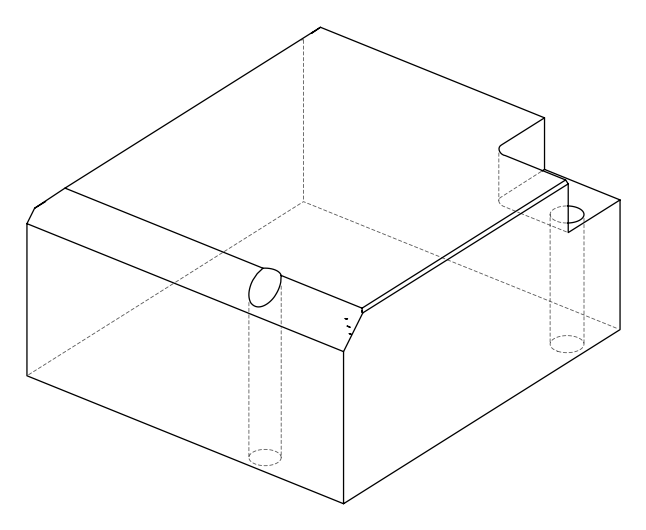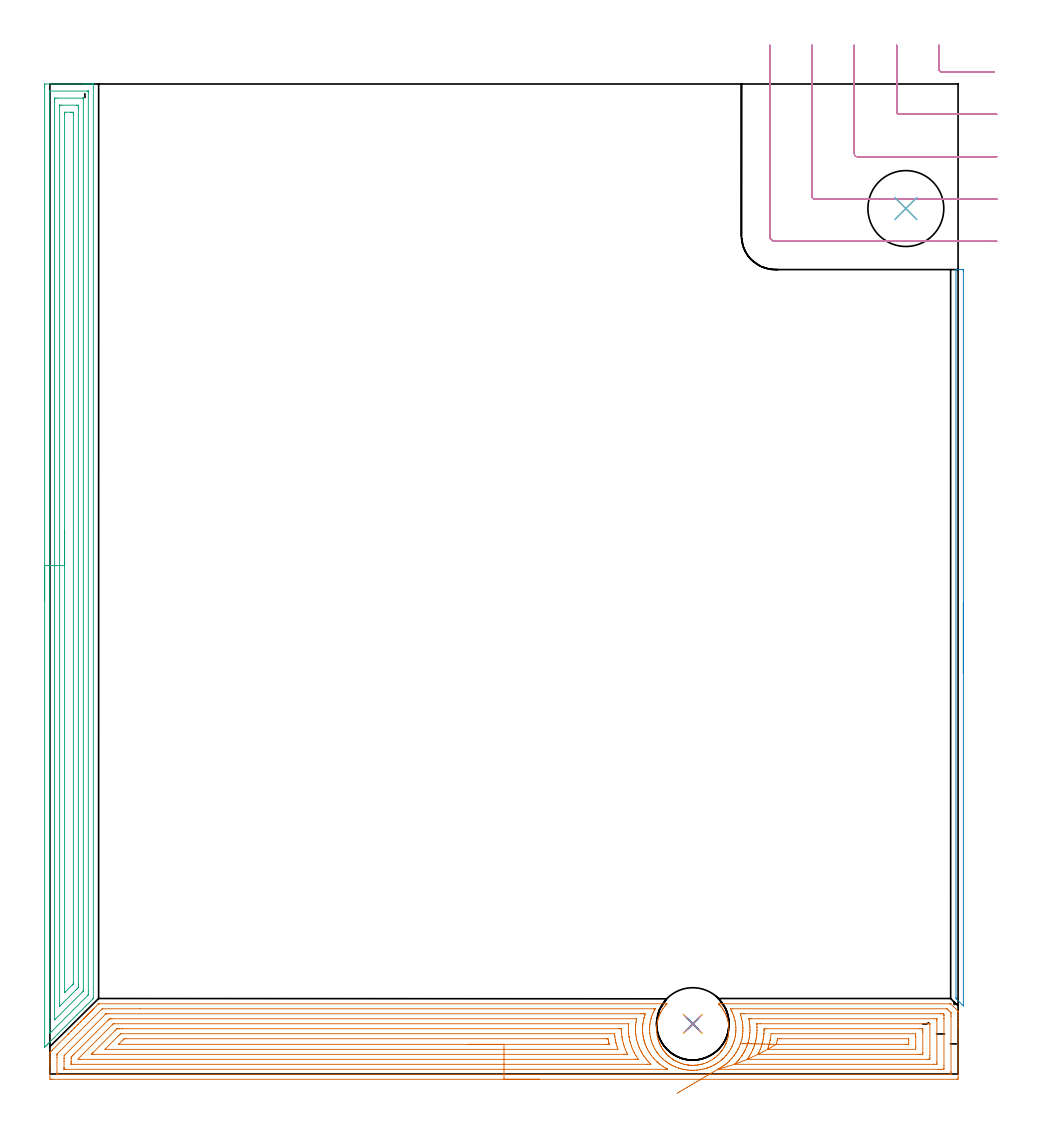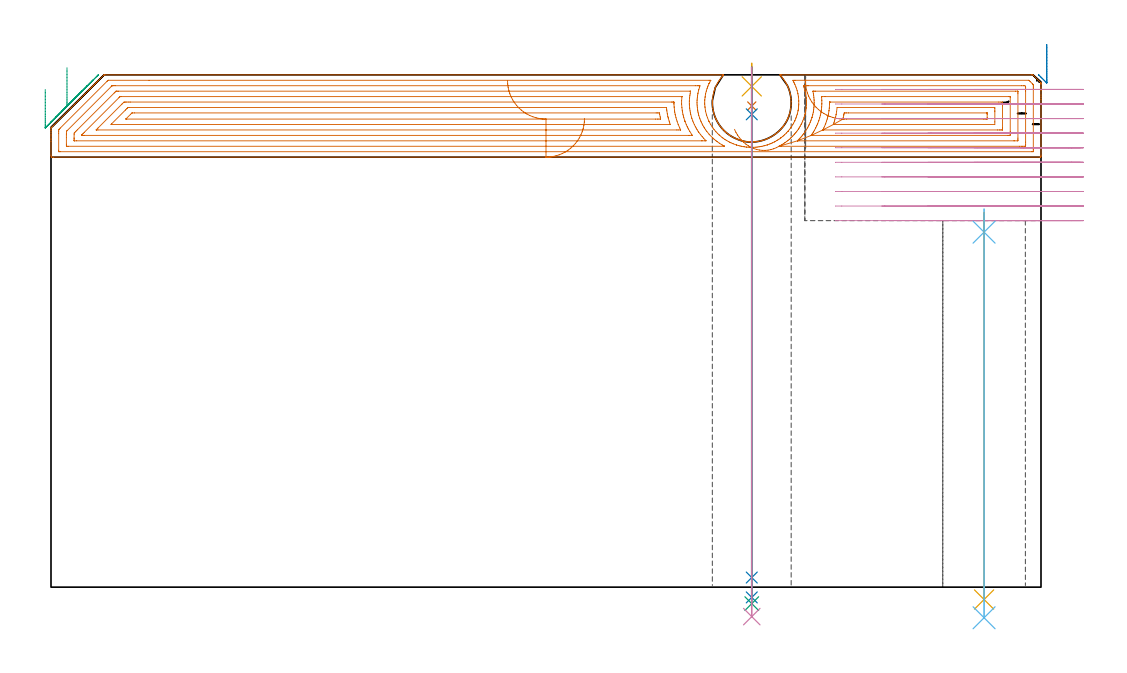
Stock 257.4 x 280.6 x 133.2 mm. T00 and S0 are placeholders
(PLAN: 12 operations, 8 tool changes, 39.8 min)
(1 AREA_MILL | FG_CHAMFER_SURFACE | UGT0205_001 | 15.99 min | 58735 mm3)
(2 AREA_MILL_1 | FG_CHAMFER_SURFACE_1 | UGT0205_001 | 1.81 min | 460 mm3)
(3 AREA_MILL_2 | FG_CHAMFER_SURFACE_2 | UGT0205_001 | 10.96 min | 25124 mm3)
(4 MILL_CORNER_NOTCH_RECTANGULAR | CORNER_NOTCH_RECTANGULAR | NXT0201_012 | Follow Part, ap 4, ae 75% | 8.32 min | 121658 mm3)
(5 SPOT_DRILL | STEP1HOLE | NXT0321_9005460120000 | 0.05 min | 49 mm3)
(6 SPOT_DRILL_1 | STEP1HOLE_1 | NXT0321_9005460120000 | 0.06 min | 188 mm3)
(7 DRILL_BLIND_HOLE_INTO_CENTER | STEP1HOLE | UGT0301_178 | 0.04 min | 62 mm3)
(8 GUN_DRILL_THROUGH_HOLE | STEP1HOLE | UGT0307_001 | 0.59 min | 2450 mm3)
(9 SPADE_DRILL_TO_ENLARGE_THROUGH_HOLE | STEP1HOLE | UGT0306_003 | 0.56 min | 13047 mm3)
(10 DRILL_TO_ENLARGE_THROUGH_HOLE | STEP1HOLE | UGT0301_050 | 0.57 min | 26117 mm3)
(11 DRILL_THROUGH_HOLE_INTO_CENTER | STEP1HOLE_1 | NXT0301_065 | 0.41 min | 6467 mm3)
(12 DRILL_TO_ENLARGE_THROUGH_HOLE_1 | STEP1HOLE_1 | UGT0301_052 | 0.43 min | 27922 mm3)
(TOOL UGT0205_001 | Chamfer Mill 20 x 3 x 45 deg. | D20 FL50 Z2)
(TOOL NXT0201_012 | ENDMILL 16mm [2P460-1600-NA 1630] | D16 FL38 Z6)
(TOOL NXT0321_9005460120000 | NC Spot Drill, 142deg, 12mm, Carbide, Uncoated | D12 PA142 FL30 Z2)
(TOOL UGT0301_178 | Twist Drill 5.4 mm | D5.4 PA118 FL55 Z2)
(TOOL UGT0307_001 | Gun Drill 5 mm | D5 PA130 FL24 Z1)
(TOOL UGT0306_003 | Spade Drill 12.5mm | D12.5 PA132 FL10 Z2)
(TOOL UGT0301_050 | Twist Drill 20.5 mm | D20.5 PA118 FL145 Z2)
(TOOL NXT0301_065 | Carbide Drill 9.4mm [860.1-0940-075A1-MM 2214] | D9.4 PA140 FL98 Z2)
(TOOL UGT0301_052 | Twist Drill 21.5 mm | D21.5 PA118 FL150 Z2)
(OP 1 AREA_MILL)
G17 G21 G94 G90
T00 M6
G54
G17 G0 G90 X138.7 Y-1.5 S1061 M3
G43 Z143.2 H0
Z121.8
G94 G1 X138.662 Z120.928 F250.
X138.548 Z120.064
X138.359 Z119.212
X138.097 Z118.38
X137.763 Z117.574
X137.36 Z116.8
X136.891 Z116.064
X136.36 Z115.372
X135.771 Z114.729
X135.128 Z114.14
X134.436 Z113.608
X133.7 Z113.14
X132.926 Z112.737
X132.12 Z112.403
X131.288 Z112.141
X130.436 Z111.952
X129.572 Z111.838
X128.7 Z111.8
X0.608 Y-1.499 Z111.801
X0.097 Y-1.494 Z111.804
X0.008 Y-1.491 Z111.806
X0. Y-0.987 Z112.31
Y2.556 Z115.851
Y3.122 Z116.419
Y3.442 Z116.739
Y4.007 Z117.304
Y4.328 Z117.623
Y4.969 Z118.268
Y5.459 Z118.758
X0.001 Y6.1 Z119.399
Y6.101 Z119.4
X0.162 Y6.263 Z119.56
X0.293 Y6.395 Z119.691
X0.663 Y6.763 Z120.063
X5.158 Y11.258 Z124.558
X5.313 Y11.415 Z124.711
X5.369 Y11.469 Z124.767
X6.024 Y12.124 Z125.424
X6.199 Y12.301 Z125.597
X6.89 Y12.99 Z126.29
X7.085 Y13.186 Z126.483
X7.749 Y13.849 Z127.149
X7.971 Y14.072 Z127.368
X8.622 Y14.722 Z128.022
X8.856 Y14.958 Z128.254
X9.488 Y15.588 Z128.888
X9.534 Y15.634 Z128.934
X9.742 Y15.844 Z129.14
X9.832 Y15.932 Z129.231
X9.95 Y16.05 Z129.349
X10.037 Y16.139 Z129.435
X10.129 Y16.229 Z129.529
X10.243 Y16.343 Z129.643
X10.333 Y16.434 Z129.73
X10.427 Y16.527 Z129.826
X10.536 Y16.636 Z129.936
X10.628 Y16.73 Z130.026
X10.724 Y16.825 Z130.124
X10.829 Y16.929 Z130.229
X10.923 Y17.025 Z130.321
X11.022 Y17.122 Z130.422
X11.122 Y17.222 Z130.522
X11.218 Y17.32 Z130.616
X11.319 Y17.42 Z130.719
X11.415 Y17.515 Z130.815
X11.514 Y17.616 Z130.912
X11.617 Y17.717 Z131.017
X11.708 Y17.809 Z131.108
X11.809 Y17.911 Z131.207
X11.915 Y18.015 Z131.314
X12.002 Y18.102 Z131.401
X12.104 Y18.206 Z131.502
X12.212 Y18.312 Z131.612
X12.295 Y18.395 Z131.694
X12.4 Y18.501 Z131.797
X13.729 Y19.83 Z133.128
X13.765 Y19.864 Z133.159
X13.805 Y19.898 Z133.185
X13.997 Y19.9 Z133.2
X174.67
X174.887 Y19.896 Z133.19
X174.851 Y19.843 Z133.143
X174.638 Y19.618 Z132.918
X174.36 Y19.299 Z132.599
X174.183 Y19.078 Z132.378
X173.746 Y18.49 Z131.79
X173.554 Y18.196 Z131.496
X173.293 Y17.759 Z131.059
X173.055 Y17.314 Z130.614
X172.854 Y16.902 Z130.202
X172.662 Y16.432 Z129.732
X172.501 Y15.993 Z129.293
X172.362 Y15.551 Z128.851
X172.245 Y15.111 Z128.411
X172.153 Y14.669 Z127.969
X172.02 Y13.787 Z127.087
X171.962 Y13.176 Z126.476
X171.956 Y12.905 Z126.205
Y12.564 Z125.864
X171.962 Y12.224 Z125.524
X171.978 Y12.023 Z125.323
X172.081 Y11.141 Z124.441
X172.155 Y10.699 Z123.999
X172.252 Y10.259 Z123.559
X172.372 Y9.817 Z123.117
X172.511 Y9.377 Z122.677
X172.675 Y8.935 Z122.235
X172.854 Y8.497 Z121.797
X172.885 Y8.433 Z121.733
X173.025 Y8.149 Z121.448
X173.072 Y8.056 Z121.351
X173.171 Y7.871 Z121.165
X173.272 Y7.679 Z120.979
X173.307 Y7.613 Z120.913
X173.52 Y7.259 Z120.557
X173.746 Y6.909 Z120.208
X173.872 Y6.732 Z120.031
X174.075 Y6.47 Z119.768
X174.217 Y6.286 Z119.585
X174.371 Y6.1 Z119.4
X174.578 Y5.85 Z119.149
X174.638 Y5.783 Z119.081
X174.67 Y5.75 Z119.048
X174.765 Y5.657 Z118.953
X175.05 Y5.368 Z118.668
X175.215 Y5.214 Z118.513
X175.476 Y4.968 Z118.267
X175.53 Y4.921 Z118.22
X175.97 Y4.572 Z117.869
X176.302 Y4.328 Z117.625
X176.422 Y4.241 Z117.536
X176.649 Y4.086 Z117.385
X176.902 Y3.934 Z117.231
X176.979 Y3.887 Z117.185
X177.314 Y3.697 Z116.994
X177.757 Y3.472 Z116.771
X178.206 Y3.264 Z116.562
X178.241 Y3.25 Z116.547
X178.347 Y3.204 Z116.503
X178.72 Y3.066 Z116.361
X178.904 Y3.003 Z116.298
X179.097 Y2.938 Z116.232
X179.542 Y2.808 Z116.104
X179.99 Y2.697 Z115.995
X180.435 Y2.609 Z115.908
X180.812 Y2.551 Z115.85
X180.882 Y2.542 Z115.838
X180.919 Y2.539 Z115.833
X181.327 Y2.493 Z115.791
X181.541 Y2.479 Z115.777
X181.773 Y2.466 Z115.758
X181.811 Z115.756
X182.007 Y2.46 Z115.751
X182.22 Y2.452 Z115.748
X182.666 Y2.469 Z115.76
X182.704 Y2.472 Z115.762
X182.953 Y2.487 Z115.782
X183.112 Y2.496 Z115.795
X183.558 Y2.546 Z115.845
X183.625 Y2.556 Z115.855
X184.004 Y2.618 Z115.913
X184.45 Y2.708 Z116.002
X184.737 Y2.778 Z116.077
X184.897 Y2.819 Z116.115
X185.342 Y2.953 Z116.25
X186.052 Y3.204 Z116.503
X186.234 Y3.281 Z116.581
X186.682 Y3.492 Z116.789
X187.139 Y3.728 Z117.028
X187.748 Y4.086 Z117.385
X188.018 Y4.265 Z117.565
X188.438 Y4.578 Z117.878
X188.469 Y4.601 Z117.901
X188.925 Y4.968 Z118.267
X188.952 Y4.994 Z118.293
X189.112 Y5.145 Z118.444
X189.183 Y5.214 Z118.51
X189.25 Y5.277 Z118.574
X189.37 Y5.39 Z118.689
X189.802 Y5.826 Z119.126
X189.844 Y5.878 Z119.178
X190.027 Y6.1 Z119.395
X190.143 Y6.237 Z119.536
X190.183 Y6.286 Z119.585
X190.301 Y6.439 Z119.738
X190.38 Y6.543 Z119.839
X190.44 Y6.62 Z119.918
X190.527 Y6.732 Z120.031
X190.67 Y6.935 Z120.234
X190.694 Y6.969 Z120.267
X191.088 Y7.613 Z120.913
X191.184 Y7.789 Z121.088
X191.327 Y8.052 Z121.351
X191.432 Y8.265 Z121.565
X191.544 Y8.495 Z121.795
X191.585 Y8.586 Z121.886
X191.63 Y8.705 Z122.005
X191.884 Y9.377 Z122.677
X192.028 Y9.817 Z123.117
X192.148 Y10.259 Z123.559
X192.245 Y10.699 Z123.999
X192.319 Y11.141 Z124.441
X192.415 Y12.023 Z125.323
X192.436 Y12.905 Z126.205
X192.38 Y13.787 Z127.087
X192.247 Y14.669 Z127.969
X192.155 Y15.111 Z128.411
X192.038 Y15.551 Z128.851
X191.899 Y15.993 Z129.293
X191.739 Y16.432 Z129.732
X191.585 Y16.814 Z130.114
X191.47 Y17.065 Z130.365
X191.347 Y17.314 Z130.614
X191.107 Y17.759 Z131.059
X190.847 Y18.196 Z131.496
X190.693 Y18.433 Z131.733
X190.461 Y18.758 Z132.058
X190.217 Y19.078 Z132.378
X189.977 Y19.372 Z132.672
X189.845 Y19.524 Z132.824
X189.802 Y19.575 Z132.874
X189.717 Y19.666 Z132.966
X189.562 Y19.83 Z133.128
X189.546 Y19.853 Z133.151
X189.537 Y19.869 Z133.167
Y19.894 Z133.192
X189.845 Y19.9 Z133.2
X255.007
X255.295 Y19.899 Z133.185
X255.355 Y19.845 Z133.144
X257.29 Y17.911 Z131.209
X257.387 Y17.812 Z131.11
X257.399 Y17.795 Z131.092
X257.4 Y17.616 Z130.915
Y17.463 Z130.763
Y16.485 Z129.785
Y15.844 Z129.14
Y14.637 Z127.935
Y14.072 Z127.367
Y13.469 Z126.764
Y-0.987 Z112.31
X257.397 Y-1.272 Z112.025
X257.39 Y-1.492 Z111.806
X257.169 Y-1.499 Z111.799
X128.7 Y-1.5 Z111.8
Y-0.086 Z113.214
X2.378
X2.171 Y-0.084 Z113.216
X2.069 Y-0.082 Z113.218
X2.02 Y-0.079 Z113.221
X2.009 Y-0.073 Z113.227
X2.007 Y-0.056 Z113.244
X2.003 Y0.046 Z113.346
X2. Y0.289 Z113.589
Y4.718 Z118.018
X2.002 Y5.214 Z118.514
X2.007 Y5.597 Z118.897
X2.014 Y5.652 Z118.952
X2.042 Y5.684 Z118.984
X2.118 Y5.764 Z119.064
X2.393 Y6.044 Z119.344
X14.581 Y18.23 Z131.53
X14.706 Y18.353 Z131.653
X14.791 Y18.434 Z131.734
X14.841 Y18.479 Z131.779
X14.89 Y18.484 Z131.784
X14.907 Y18.485 Z131.785
X25.489 Y18.486 Z131.786
X171.116
X171.515 Y18.479 Z131.779
X171.54 Y18.474 Z131.774
X171.533 Y18.456 Z131.756
X171.519 Y18.427 Z131.727
X171.276 Y17.977 Z131.277
X171.1 Y17.643 Z130.943
X171.091 Y17.624 Z130.924
X171.087 Y17.616 Z130.916
X170.824 Y17.004 Z130.304
X170.715 Y16.73 Z130.03
X170.58 Y16.36 Z129.66
X170.416 Y15.844 Z129.144
X170.369 Y15.683 Z128.983
X170.207 Y15.031 Z128.331
X170.195 Y14.97 Z128.27
X170.193 Y14.958 Z128.258
X170.075 Y14.204 Z127.504
X170.058 Y14.072 Z127.372
X169.987 Y13.405 Z126.705
X169.972 Y13.186 Z126.486
X169.963 Y12.543 Z125.843
X169.97 Y12.301 Z125.601
X170.026 Y11.595 Z124.895
X170.048 Y11.415 Z124.715
X170.163 Y10.573 Z123.873
X170.171 Y10.529 Z123.829
X170.207 Y10.354 Z123.654
X170.393 Y9.643 Z122.943
X170.462 Y9.39 Z122.69
X170.683 Y8.757 Z122.057
X170.994 Y7.976 Z121.276
X171.045 Y7.871 Z121.171
X171.1 Y7.76 Z121.06
X171.522 Y6.985 Z120.285
X171.992 Y6.233 Z119.533
X172.09 Y6.1 Z119.4
X172.376 Y5.719 Z119.019
X172.792 Y5.214 Z118.514
X172.885 Y5.106 Z118.406
X173.273 Y4.709 Z118.009
X173.659 Y4.328 Z117.628
X173.778 Y4.215 Z117.515
X173.897 Y4.111 Z117.411
X174.496 Y3.616 Z116.916
X174.732 Y3.442 Z116.742
X175.223 Y3.103 Z116.403
X175.563 Y2.886 Z116.186
X175.691 Y2.811 Z116.111
X176.145 Y2.556 Z115.856
X176.456 Y2.396 Z115.696
X176.776 Y2.238 Z115.538
X177.348 Y1.986 Z115.286
X178.203 Y1.67 Z114.97
X178.241 Y1.657 Z114.957
X178.26 Y1.651 Z114.951
X178.776 Y1.507 Z114.807
X179.133 Y1.417 Z114.717
X179.469 Y1.338 Z114.638
X180.026 Y1.231 Z114.531
X180.235 Y1.199 Z114.499
X180.744 Y1.131 Z114.431
X180.919 Y1.113 Z114.413
X181.529 Y1.065 Z114.365
X181.811 Y1.048 Z114.348
X181.882 Y1.046 Z114.346
X182.199 Y1.043 Z114.343
X182.512 Y1.045 Z114.345
X182.538 Y1.046 Z114.346
X182.704 Y1.056 Z114.356
X183.285 Y1.093 Z114.393
X183.597 Y1.125 Z114.425
X184.084 Y1.187 Z114.487
X184.489 Y1.251 Z114.551
X184.841 Y1.321 Z114.621
X185.382 Y1.446 Z114.746
X185.563 Y1.491 Z114.791
X186.184 Y1.67 Z114.97
X186.261 Y1.696 Z114.996
X186.274 Y1.701 Z115.001
X186.904 Y1.931 Z115.231
X187.167 Y2.036 Z115.336
X187.527 Y2.199 Z115.499
X188.06 Y2.454 Z115.754
X188.128 Y2.488 Z115.788
X188.256 Y2.556 Z115.856
X188.696 Y2.811 Z116.111
X188.952 Y2.963 Z116.263
X189.246 Y3.15 Z116.45
X189.665 Y3.442 Z116.742
X189.769 Y3.517 Z116.817
X189.845 Y3.575 Z116.875
X190.264 Y3.912 Z117.212
X190.428 Y4.046 Z117.346
X190.738 Y4.321 Z117.621
X190.745 Y4.328 Z117.628
X191.185 Y4.77 Z118.07
X191.612 Y5.214 Z118.514
X191.617 Y5.22 Z118.52
X191.63 Y5.236 Z118.536
X192.013 Y5.72 Z119.02
X192.308 Y6.1 Z119.4
X192.398 Y6.223 Z119.523
X192.523 Y6.404 Z119.704
X192.873 Y6.985 Z120.285
X193.067 Y7.331 Z120.631
X193.354 Y7.871 Z121.171
X193.374 Y7.912 Z121.212
X193.415 Y7.997 Z121.297
X193.633 Y8.542 Z121.842
X193.713 Y8.757 Z122.057
X193.867 Y9.194 Z122.494
X194.007 Y9.643 Z122.943
X194.071 Y9.878 Z123.178
X194.226 Y10.529 Z123.829
X194.24 Y10.596 Z123.896
X194.308 Y10.999 Z124.299
X194.35 Y11.373 Z124.673
X194.354 Y11.415 Z124.715
X194.388 Y11.813 Z125.113
X194.416 Y12.194 Z125.494
X194.418 Y12.301 Z125.601
X194.422 Y13.073 Z126.373
X194.416 Y13.186 Z126.486
X194.353 Y14.028 Z127.328
X194.347 Y14.072 Z127.372
X194.308 Y14.337 Z127.637
X194.202 Y14.958 Z128.258
X194.178 Y15.087 Z128.387
X193.984 Y15.844 Z129.144
X193.844 Y16.304 Z129.604
X193.686 Y16.73 Z130.03
X193.415 Y17.403 Z130.703
X193.314 Y17.616 Z130.916
X193.221 Y17.809 Z131.109
X193.106 Y18.035 Z131.335
X192.882 Y18.479 Z131.779
X193.431 Y18.486 Z131.786
X254.131 Y18.485 Z131.785
X254.237 Y18.479 Z131.779
X254.273 Y18.465 Z131.765
X254.424 Y18.32 Z131.62
X254.609 Y18.139 Z131.439
X255.134 Y17.616 Z130.916
X255.259 Y17.488 Z130.788
X255.338 Y17.404 Z130.704
X255.39 Y17.345 Z130.645
X255.393 Y17.322 Z130.622
X255.398 Y17.227 Z130.527
X255.4 Y16.73 Z130.03
Y16.34 Z129.64
X255.399 Y0.785 Z114.085
X255.398 Y0.397 Z113.697
X255.39 Y0.005 Z113.305
X255.381 Y-0.079 Z113.221
X255.335 Y-0.081 Z113.219
X255.226 Y-0.084 Z113.216
X255.007 Y-0.086 Z113.214
X128.7
Y1.328 Z114.628
X4.523 Y1.329 Z114.629
X4.178 Y1.33 Z114.63
X4.064 Y1.332 Z114.632
X4.024 Y1.335 Z114.635
X4.01 Y1.338 Z114.638
X4.007 Y1.376 Z114.676
X4.003 Y1.493 Z114.793
X4.001 Y1.67 Z114.97
X4. Y1.847 Z115.147
Y3.619 Z116.919
X4.001 Y4.328 Z117.628
X4.003 Y4.502 Z117.802
X4.023 Y5.214 Z118.514
X4.098 Y5.294 Z118.594
X4.178 Y5.378 Z118.678
X15.656 Y16.856 Z130.156
X15.783 Y16.98 Z130.28
X15.86 Y17.049 Z130.349
X15.889 Y17.065 Z130.365
X15.92 Y17.066 Z130.366
X16.057 Y17.069 Z130.369
X16.331 Y17.071 Z130.371
X16.675
X167.529
X168.079 Y17.07 Z130.37
X168.422 Y17.066 Z130.366
X168.75 Y17.061 Z130.361
X168.641 Y16.73 Z130.03
X168.588 Y16.565 Z129.865
X168.422 Y16.036 Z129.336
X168.383 Y15.883 Z129.183
X168.373 Y15.844 Z129.144
X168.221 Y15.157 Z128.457
X168.185 Y14.958 Z128.258
X168.096 Y14.396 Z127.696
X168.055 Y14.072 Z127.372
X168.003 Y13.602 Z126.902
X167.972 Y13.186 Z126.486
X167.964 Y12.755 Z126.055
X167.97 Y12.301 Z125.601
X168.003 Y11.831 Z125.131
X168.046 Y11.415 Z124.715
X168.119 Y10.829 Z124.129
X168.168 Y10.529 Z123.829
X168.23 Y10.187 Z123.487
X168.33 Y9.734 Z123.034
X168.353 Y9.643 Z122.943
X168.422 Y9.368 Z122.668
X168.622 Y8.757 Z122.057
X168.721 Y8.46 Z121.76
X168.961 Y7.871 Z121.171
X169.067 Y7.618 Z120.918
X169.315 Y7.099 Z120.399
X169.374 Y6.985 Z120.285
X169.442 Y6.859 Z120.159
X169.741 Y6.338 Z119.638
X169.89 Y6.1 Z119.4
X170.207 Y5.604 Z118.904
X170.499 Y5.214 Z118.514
X171.1 Y4.461 Z117.761
X171.218 Y4.328 Z117.628
X171.992 Y3.54 Z116.84
X172.043 Y3.492 Z116.792
X172.096 Y3.442 Z116.742
X172.307 Y3.253 Z116.553
X172.519 Y3.076 Z116.376
X172.885 Y2.778 Z116.078
X173.174 Y2.556 Z115.856
X173.778 Y2.124 Z115.424
X174.504 Y1.67 Z114.97
X174.67 Y1.572 Z114.872
X174.904 Y1.439 Z114.739
X174.985 Y1.395 Z114.695
X175.059 Y1.353 Z114.653
X175.091 Y1.333 Z114.633
X175.082 Y1.332 Z114.632
X175.047 Y1.33 Z114.63
X175.015 Y1.329 Z114.629
X174.833 Y1.328 Z114.628
X128.7
Y2.743 Z116.043
X6.668
X6.097 Y2.745 Z116.045
X6.033 Y2.747 Z116.047
X6.017 Y2.749 Z116.049
X6.01 Y2.759 Z116.059
X6.007 Y2.807 Z116.107
X6.003 Y3.007 Z116.307
X6. Y3.406 Z116.706
Y3.478 Z116.778
X6.009 Y4.328 Z117.628
X6.015 Y4.748 Z118.048
X6.219 Y4.961 Z118.261
X6.465 Y5.214 Z118.514
X6.659 Y5.41 Z118.71
X6.856 Y5.608 Z118.908
X16.44 Y15.191 Z128.491
X16.675 Y15.425 Z128.725
X16.89 Y15.631 Z128.931
X16.912 Y15.65 Z128.95
X16.952 Y15.653 Z128.953
X17.039 Y15.655 Z128.955
X17.216 Y15.657 Z128.957
X17.568
X166.13
X166.229 Y15.655 Z128.955
X166.277 Y15.652 Z128.952
X166.289 Y15.65 Z128.95
X166.172 Y14.958 Z128.258
X166.114 Y14.591 Z127.891
X166.048 Y14.072 Z127.372
X166.017 Y13.801 Z127.101
X165.972 Y13.186 Z126.486
X165.965 Y12.967 Z126.267
X165.97 Y12.301 Z125.601
X165.981 Y12.065 Z125.365
X166.041 Y11.415 Z124.715
X166.076 Y11.085 Z124.385
X166.158 Y10.529 Z123.829
X166.239 Y10.037 Z123.337
X166.333 Y9.643 Z122.943
X166.535 Y8.858 Z122.158
X166.566 Y8.757 Z122.057
X166.637 Y8.537 Z121.837
X166.885 Y7.871 Z121.171
X167.038 Y7.473 Z120.773
X167.261 Y6.985 Z120.285
X167.529 Y6.443 Z119.743
X167.72 Y6.1 Z119.4
X167.965 Y5.667 Z118.967
X168.257 Y5.214 Z118.514
X168.422 Y4.965 Z118.265
X168.911 Y4.328 Z117.628
X169.315 Y3.825 Z117.125
X169.654 Y3.442 Z116.742
X170.207 Y2.871 Z116.171
X170.29 Y2.78 Z116.08
X170.309 Y2.749 Z116.049
X170.207 Y2.747 Z116.047
X170.017 Y2.745 Z116.045
X169.315 Y2.743 Z116.043
X169.127
X128.7
Y4.157 Z117.457
X8.642
X8.471 Y4.159 Z117.459
X8.297 Y4.164 Z117.464
X8.01 Y4.175 Z117.475
X8.009 Y4.248 Z117.548
X8.01 Y4.286 Z117.586
X8.037 Y4.328 Z117.628
X8.335 Y4.632 Z117.932
X8.642 Y4.943 Z118.243
X17.67 Y13.971 Z127.271
X17.772 Y14.072 Z127.372
X17.913 Y14.206 Z127.506
X17.939 Y14.229 Z127.529
X18.002 Y14.236 Z127.536
X18.116 Y14.239 Z127.539
X18.289 Y14.242 Z127.542
X163.959 Y14.243 Z127.543
X164.016 Y14.242 Z127.542
X164.035 Y14.24 Z127.54
X164.04 Y14.238 Z127.538
X164.042 Y14.225 Z127.525
X164.04 Y14.156 Z127.456
X163.962 Y13.184 Z126.484
X163.96 Y12.301 Z125.601
X164.038 Y11.415 Z124.715
X164.12 Y10.689 Z123.989
X164.141 Y10.529 Z123.829
X164.174 Y10.315 Z123.615
X164.306 Y9.643 Z122.943
X164.412 Y9.193 Z122.493
X164.535 Y8.757 Z122.057
X164.79 Y7.932 Z121.232
X164.812 Y7.871 Z121.171
X164.851 Y7.761 Z121.061
X165.165 Y6.985 Z120.285
X165.41 Y6.432 Z119.732
X165.58 Y6.1 Z119.4
X165.744 Y5.787 Z119.087
X166.076 Y5.214 Z118.514
X166.607 Y4.358 Z117.658
X166.732 Y4.173 Z117.473
X166.728 Y4.162 Z117.462
X166.723 Y4.161 Z117.461
X166.637 Y4.159 Z117.459
X165.916 Y4.157 Z117.457
X165.744
X128.7
Y5.571 Z118.871
X12.212 Y5.572 Z118.872
X11.85 Y5.573 Z118.873
X11.777 Y5.576 Z118.876
X11.739 Y5.578 Z118.878
X11.763 Y5.609 Z118.909
X11.787 Y5.636 Z118.936
X12.077 Y5.929 Z119.229
X12.212 Y6.065 Z119.365
X18.454 Y12.307 Z125.607
X18.904 Y12.747 Z126.047
X18.969 Y12.809 Z126.109
X19.088 Y12.822 Z126.122
X19.353 Y12.825 Z126.125
X19.714 Y12.828 Z126.128
X20.246 Y12.829 Z126.129
X20.606
X161.281
X161.642 Y12.828 Z126.128
X161.915 Y12.824 Z126.124
X161.942 Y12.822 Z126.122
X161.951 Y12.817 Z126.117
X161.954 Y12.797 Z126.097
X161.958 Y12.702 Z126.002
X161.962 Y12.51 Z125.81
X161.97 Y12.301 Z125.601
X162.016 Y11.571 Z124.871
X162.031 Y11.415 Z124.715
X162.123 Y10.579 Z123.879
X162.13 Y10.529 Z123.829
X162.174 Y10.219 Z123.519
X162.28 Y9.643 Z122.943
X162.306 Y9.511 Z122.811
X162.499 Y8.757 Z122.057
X162.621 Y8.313 Z121.613
X162.768 Y7.871 Z121.171
X163.066 Y7.019 Z120.319
X163.088 Y6.964 Z120.264
X163.467 Y6.1 Z119.4
X163.678 Y5.639 Z118.939
X163.704 Y5.58 Z118.88
X163.674 Y5.577 Z118.877
X163.596 Y5.574 Z118.874
X163.066 Y5.572 Z118.872
X162.706 Y5.571 Z118.871
X128.7
Y6.985 Z120.285
X15.595
X15.685 Y7.082 Z120.382
X15.783 Y7.184 Z120.484
X19.353 Y10.756 Z124.056
X19.687 Y11.084 Z124.384
X19.879 Y11.269 Z124.569
X20.028 Y11.408 Z124.708
X20.246 Y11.415 Z124.715
X160.012
X160.088 Y10.827 Z124.127
X160.13 Y10.529 Z123.829
X160.237 Y9.793 Z123.093
X160.266 Y9.643 Z122.943
X160.388 Y9.046 Z122.346
X160.459 Y8.757 Z122.057
X160.483 Y8.663 Z121.963
X160.717 Y7.871 Z121.171
X160.867 Y7.396 Z120.696
X161.004 Y6.985 Z120.285
X128.7
Y8.399 Z121.699
X19.713 Y8.4 Z121.7
X19.614
X19.518 Y8.404 Z121.704
X19.466 Y8.407 Z121.707
X19.495 Y8.443 Z121.743
X19.539 Y8.491 Z121.791
X20.69 Y9.643 Z122.943
X20.914 Y9.866 Z123.166
X20.992 Y9.939 Z123.239
X21.053 Y9.993 Z123.293
X21.138 Y9.996 Z123.296
X21.671 Y10. Z123.3
X157.35
X157.71 Y9.999 Z123.299
X158.07 Y9.996 Z123.296
X158.166 Y9.994 Z123.294
X158.191 Y9.933 Z123.233
X158.217 Y9.811 Z123.111
X158.251 Y9.643 Z122.943
X158.382 Y8.977 Z122.277
X158.431 Y8.757 Z122.057
X158.474 Y8.567 Z121.867
X158.496 Y8.463 Z121.763
X158.504 Y8.414 Z121.714
X158.43 Y8.407 Z121.707
X158.069 Y8.401 Z121.701
X157.71 Y8.4 Z121.7
X157.178 Y8.399 Z121.699
X128.7
X127.828 Z121.738
X126.963 Z121.851
X126.112 Z122.04
X125.28 Z122.303
X124.474 Z122.636
X123.7 Z123.039
X122.964 Z123.508
X122.272 Z124.039
X121.629 Z124.628
X121.04 Z125.272
X120.508 Z125.964
X120.04 Z126.699
X119.637 Z127.473
X119.303 Z128.279
X119.041 Z129.111
X118.852 Z129.963
X118.738 Z130.828
X118.7 Z131.699
G0 Z143.2
X177.709 Y-5.484
Z119.028
G1 X178.078 Y-5.267 Z118.268
X178.503 Y-5.017 Z117.548
X178.98 Y-4.736 Z116.874
X179.506 Y-4.427 Z116.25
X180.076 Y-4.091 Z115.682
X180.688 Y-3.732 Z115.174
X181.335 Y-3.351 Z114.73
X182.013 Y-2.952 Z114.353
X182.717 Y-2.538 Z114.046
X183.441 Y-2.112 Z113.811
X184.18 Y-1.677 Z113.65
X184.928 Y-1.237 Z113.565
X185.68 Y-0.795 Z113.555
X186.43 Y-0.354 Z113.622
X187.172 Y0.082 Z113.764
X187.9 Y0.511 Z113.981
X188.61 Y0.928 Z114.271
X189.294 Y1.331 Z114.631
X189.348 Y1.362 Z114.662
X189.893 Y1.67 Z114.97
X190.414 Y1.991 Z115.291
X190.738 Y2.204 Z115.504
X190.946 Y2.35 Z115.65
X191.23 Y2.556 Z115.856
X191.456 Y2.729 Z116.029
X191.63 Y2.866 Z116.166
X191.948 Y3.127 Z116.427
X192.299 Y3.442 Z116.742
X192.414 Y3.55 Z116.85
X192.523 Y3.655 Z116.955
X192.856 Y3.993 Z117.293
X193.176 Y4.328 Z117.628
X193.29 Y4.453 Z117.753
X193.415 Y4.597 Z117.897
X193.691 Y4.94 Z118.24
X193.905 Y5.214 Z118.514
X194.077 Y5.443 Z118.743
X194.308 Y5.765 Z119.065
X194.438 Y5.97 Z119.27
X194.517 Y6.1 Z119.4
X194.768 Y6.529 Z119.829
X195.023 Y6.985 Z120.285
X195.085 Y7.1 Z120.4
X195.201 Y7.325 Z120.625
X195.371 Y7.703 Z121.003
X195.441 Y7.871 Z121.171
X195.623 Y8.338 Z121.638
X195.775 Y8.757 Z122.057
X195.854 Y8.994 Z122.294
X196.05 Y9.643 Z122.943
X196.06 Y9.676 Z122.976
X196.093 Y9.819 Z123.119
X196.218 Y10.405 Z123.705
X196.238 Y10.529 Z123.829
X196.329 Y11.181 Z124.481
X196.353 Y11.415 Z124.715
X196.401 Y11.995 Z125.295
X196.412 Y12.301 Z125.601
X196.419 Y12.863 Z126.163
X196.412 Y13.186 Z126.486
X196.371 Y13.796 Z127.096
X196.344 Y14.072 Z127.372
X196.242 Y14.81 Z128.11
X196.214 Y14.958 Z128.258
X196.093 Y15.563 Z128.863
X196.024 Y15.844 Z129.144
X196. Y15.937 Z129.237
X195.753 Y16.73 Z130.03
X195.65 Y17.062 Z130.362
X195.755 Y17.066 Z130.366
X196.093 Y17.069 Z130.369
X196.642 Y17.071 Z130.371
X196.986 Y17.072 Z130.372
X252.329 Y17.071 Z130.371
X252.881 Y17.068 Z130.368
X253.222 Y17.065 Z130.365
X253.387 Y16.902 Z130.202
X253.394 Y16.73 Z130.03
X253.398 Y16.554 Z129.854
X253.4 Y15.844 Z129.144
Y15.667 Z128.967
Y2.379 Z115.679
X253.398 Y1.67 Z114.97
X253.395 Y1.498 Z114.798
X253.384 Y1.335 Z114.635
X253.222 Y1.334 Z114.634
X252.672 Y1.33 Z114.63
X252.329 Y1.329 Z114.629
X251.781 Y1.328 Z114.628
X189.845 Y1.329 Z114.629
X189.295 Y1.33 Z114.63
X194.081 Y2.749 Z116.049
X194.084 Y2.755 Z116.055
X194.121 Y2.797 Z116.097
X194.308 Y2.987 Z116.287
X194.533 Y3.219 Z116.519
X194.744 Y3.442 Z116.742
X194.961 Y3.68 Z116.98
X195.201 Y3.956 Z117.256
X195.368 Y4.162 Z117.462
X195.499 Y4.328 Z117.628
X195.754 Y4.664 Z117.964
X196.093 Y5.123 Z118.423
X196.13 Y5.177 Z118.477
X196.153 Y5.214 Z118.514
X196.464 Y5.731 Z119.031
X196.681 Y6.1 Z119.4
X196.79 Y6.294 Z119.594
X196.986 Y6.657 Z119.957
X197.095 Y6.877 Z120.177
X197.144 Y6.985 Z120.285
X197.365 Y7.495 Z120.795
X197.516 Y7.871 Z121.171
X197.615 Y8.133 Z121.433
X197.834 Y8.757 Z122.057
X197.845 Y8.791 Z122.091
X197.879 Y8.903 Z122.203
X198.037 Y9.486 Z122.786
X198.073 Y9.643 Z122.943
X198.196 Y10.214 Z123.514
X198.245 Y10.529 Z123.829
X198.31 Y10.987 Z124.287
X198.355 Y11.415 Z124.715
X198.388 Y11.795 Z125.095
X198.412 Y12.301 Z125.601
X198.419 Y12.65 Z125.95
X198.412 Y13.186 Z126.486
X198.391 Y13.564 Z126.864
X198.347 Y14.072 Z127.372
X198.289 Y14.551 Z127.851
X198.224 Y14.958 Z128.258
X198.107 Y15.617 Z128.917
X198.108 Y15.645 Z128.945
X198.115 Y15.651 Z128.951
X198.155 Y15.653 Z128.953
X198.243 Y15.656 Z128.956
X198.419 Y15.657 Z128.957
X198.771
X250.732
X251.303 Y15.655 Z128.955
X251.366 Y15.653 Z128.953
X251.383 Y15.651 Z128.951
X251.39 Y15.641 Z128.941
X251.393 Y15.593 Z128.893
X251.397 Y15.394 Z128.694
X251.4 Y14.994 Z128.294
Y3.442 Z116.742
X251.396 Y3.017 Z116.317
X251.392 Y2.805 Z116.105
X251.39 Y2.757 Z116.057
X251.348 Y2.75 Z116.05
X251.244 Y2.747 Z116.047
X250.544 Y2.743 Z116.043
X250.356
X194.308
X194.132 Y2.745 Z116.045
X194.089 Y2.747 Z116.047
X194.081 Y2.749 Z116.049
X197.671 Y4.163 Z117.463
X197.693 Y4.209 Z117.509
X197.735 Y4.278 Z117.578
X197.768 Y4.328 Z117.628
X197.813 Y4.393 Z117.693
X197.879 Y4.487 Z117.787
X198.159 Y4.936 Z118.236
X198.327 Y5.214 Z118.514
X198.489 Y5.493 Z118.793
X198.771 Y5.994 Z119.294
X198.808 Y6.063 Z119.363
X198.826 Y6.1 Z119.4
X199.094 Y6.665 Z119.965
X199.235 Y6.985 Z120.285
X199.36 Y7.287 Z120.587
X199.583 Y7.871 Z121.171
X199.664 Y8.088 Z121.388
X199.826 Y8.597 Z121.897
X199.872 Y8.757 Z122.057
X200.015 Y9.294 Z122.594
X200.096 Y9.643 Z122.943
X200.177 Y10.02 Z123.32
X200.257 Y10.529 Z123.829
X200.294 Y10.789 Z124.089
X200.362 Y11.415 Z124.715
X200.378 Y11.592 Z124.892
X200.415 Y12.301 Z125.601
X200.42 Y12.436 Z125.736
X200.414 Y13.186 Z126.486
X200.411 Y13.331 Z126.631
X200.359 Y14.072 Z127.372
X200.353 Y14.173 Z127.473
X200.352 Y14.229 Z127.529
X200.355 Y14.237 Z127.537
X200.361 Y14.239 Z127.539
X200.386 Y14.242 Z127.542
X200.557 Y14.243 Z127.543
X201.277
X248.931
X249.275 Y14.241 Z127.541
X249.373 Y14.238 Z127.538
X249.392 Y14.236 Z127.536
X249.395 Y14.233 Z127.533
X249.398 Y14.219 Z127.519
X249.399 Y14.163 Z127.463
X249.4 Y14.072 Z127.372
Y5.214 Z118.514
X249.399 Y4.578 Z117.878
X249.394 Y4.328 Z117.628
X249.39 Y4.175 Z117.475
X249.103 Y4.164 Z117.464
X248.929 Y4.159 Z117.459
X248.758 Y4.158 Z117.458
X198.051 Y4.157 Z117.457
X197.879 Y4.159 Z117.459
X197.671 Y4.163 Z117.463
X200.696 Y5.58 Z118.88
X200.704 Y5.604 Z118.904
X200.936 Y6.1 Z119.4
X201.094 Y6.452 Z119.752
X201.322 Y6.985 Z120.285
X201.358 Y7.076 Z120.376
X201.449 Y7.313 Z120.613
X201.595 Y7.727 Z121.027
X201.642 Y7.871 Z121.171
X201.807 Y8.402 Z121.702
X201.908 Y8.757 Z122.057
X201.997 Y9.099 Z122.399
X202.122 Y9.643 Z122.943
X202.159 Y9.824 Z123.124
X202.271 Y10.529 Z123.829
X202.28 Y10.59 Z123.89
X202.342 Y11.121 Z124.421
X202.369 Y11.388 Z124.688
X202.37 Y11.415 Z124.715
X202.417 Y12.226 Z125.526
X202.419 Y12.301 Z125.601
X202.426 Y12.703 Z126.003
X202.431 Y12.803 Z126.103
X202.433 Y12.822 Z126.122
X202.461 Y12.824 Z126.124
X202.524 Y12.827 Z126.127
X202.702 Y12.828 Z126.128
X246.441
X246.973 Y12.826 Z126.126
X247.34 Y12.822 Z126.122
X247.39 Y12.816 Z126.116
X247.396 Y12.767 Z126.067
X247.399 Y12.301 Z125.601
X247.4 Y11.877 Z125.177
Y6.1 Z119.4
X247.398 Y5.678 Z118.978
X247.394 Y5.616 Z118.916
X247.391 Y5.583 Z118.883
X247.37 Y5.578 Z118.878
X247.239 Y5.575 Z118.875
X246.973 Y5.573 Z118.873
X246.613 Y5.571 Z118.871
X246.081
X200.844
X200.756 Y5.572 Z118.872
X200.706 Y5.575 Z118.875
X200.697 Y5.577 Z118.877
X200.696 Y5.58 Z118.88
X203.406 Y6.985 Z120.285
X203.582 Y7.526 Z120.826
X203.691 Y7.871 Z121.171
X203.792 Y8.204 Z121.504
X203.945 Y8.757 Z122.057
X203.983 Y8.9 Z122.2
X204.127 Y9.53 Z122.83
X204.147 Y9.624 Z122.924
X204.15 Y9.643 Z122.943
X204.261 Y10.395 Z123.695
X204.383 Y11.415 Z124.715
X245.39
X245.396 Y11.208 Z124.508
X245.399 Y10.529 Z123.829
X245.4 Y10.318 Z123.618
X245.399 Y7.662 Z120.962
X245.39 Y6.985 Z120.285
X203.406
X205.912 Y8.407 Z121.707
X205.911 Y8.444 Z121.744
X205.912 Y8.481 Z121.781
X205.967 Y8.703 Z122.003
X205.979 Y8.757 Z122.057
X206.123 Y9.434 Z122.734
X206.162 Y9.643 Z122.943
X206.217 Y9.938 Z123.238
X206.236 Y9.994 Z123.294
X206.325 Y9.997 Z123.297
X206.446 Y9.999 Z123.299
X206.805 Y10. Z123.3
X207.337 Y10.001 Z123.301
X243.267 Y10. Z123.3
X243.344 Y9.999 Z123.299
X243.375 Y9.997 Z123.297
X243.39 Y9.994 Z123.294
X243.393 Y9.972 Z123.272
X243.398 Y9.864 Z123.164
X243.4 Y9.646 Z122.946
Y8.76 Z122.06
X243.396 Y8.536 Z121.836
X243.391 Y8.427 Z121.727
X243.388 Y8.407 Z121.707
X243.333 Y8.404 Z121.704
X243.231 Y8.401 Z121.701
X242.87 Y8.4 Z121.7
X242.51
X206.805
X206.272 Y8.401 Z121.701
X206.074 Y8.403 Z121.703
X205.912 Y8.407 Z121.707
X205.042 Y8.426 Z121.764
X204.18 Y8.444 Z121.896
X203.333 Y8.463 Z122.104
X202.507 Y8.481 Z122.384
X201.709 Y8.498 Z122.735
X200.944 Y8.515 Z123.155
X200.219 Y8.531 Z123.64
X199.538 Y8.545 Z124.186
X198.908 Y8.559 Z124.789
X198.333 Y8.572 Z125.445
X197.818 Y8.583 Z126.148
X197.365 Y8.593 Z126.894
X196.979 Y8.601 Z127.676
X196.663 Y8.608 Z128.489
X196.419 Y8.613 Z129.327
X196.249 Y8.617 Z130.183
X196.154 Y8.619 Z131.05
X196.135 Y8.62 Z131.922
G0 Z143.2
M5
M2
(OP 2 AREA_MILL_1)
G17 G21 G94 G90
T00 M6
G54
G17 G0 G90 X258.9 Y133.65 S1061 M3
G43 Z143.2 H0
Z141.1
G94 G1 Y133.612 Z140.228 F250.
Y133.498 Z139.363
Y133.309 Z138.512
Y133.047 Z137.68
Y132.713 Z136.874
Y132.31 Z136.1
Y131.842 Z135.364
Y131.31 Z134.672
Y130.721 Z134.029
Y130.078 Z133.44
Y129.386 Z132.908
Y128.65 Z132.44
Y127.876 Z132.037
Y127.07 Z131.703
Y126.238 Z131.441
Y125.386 Z131.252
Y124.522 Z131.138
Y123.65 Z131.1
Y19.421
X258.895 Y19.333 Z131.104
X258.892 Y19.319 Z131.105
X258.866 Y19.333 Z131.132
X257.316 Y20.884 Z132.683
X256.957 Y21.243 Z133.039
X256.805 Y21.396 Z133.19
X256.8 Y21.717 Z133.2
Y227.818
X256.803 Y227.99 Z133.188
X256.862 Y227.993 Z133.13
X257.292 Y228. Z132.708
X257.569 Z132.43
X258.296 Z131.699
X258.659 Z131.337
X258.891 Y227.998 Z131.105
X258.896 Y227.818 Z131.104
X258.9 Y227.515 Z131.1
Y123.65
Y122.778 Z131.138
Y121.914 Z131.252
Y121.062 Z131.441
Y120.23 Z131.703
Y119.424 Z132.037
Y118.65 Z132.44
Y117.914 Z132.908
Y117.222 Z133.44
Y116.579 Z134.029
Y115.99 Z134.672
Y115.458 Z135.364
Y114.99 Z136.1
Y114.587 Z136.874
Y114.253 Z137.68
Y113.991 Z138.512
Y113.802 Z139.363
Y113.688 Z140.228
Y113.65 Z141.1
G0 Z143.2
M5
M2
(OP 3 AREA_MILL_2)
G17 G21 G94 G90
T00 M6
G54
G17 G0 G90 X-1.5 Y134.1 S1061 M3
G43 Z143.2 H0
Z129.4
G94 G1 Y134.138 Z128.528 F250.
Y134.252 Z127.664
Y134.441 Z126.812
Y134.703 Z125.98
Y135.037 Z125.174
Y135.44 Z124.4
Y135.908 Z123.664
Y136.44 Z122.972
Y137.029 Z122.329
Y137.672 Z121.74
Y138.364 Z121.209
Y139.1 Z120.74
Y139.874 Z120.337
Y140.68 Z120.003
Y141.512 Z119.741
Y142.363 Z119.552
Y143.228 Z119.438
Y144.1 Z119.4
Y279.974
X-1.495 Y280.52 Z119.403
X-1.492 Y280.59 Z119.406
X-1.416 Y280.6 Z119.481
X9.333 Z130.227
X9.857 Z130.753
X10.206 Z131.102
X10.731 Z131.627
X11.08 Z131.975
X11.78 Z132.68
X12.023 Z132.923
X12.162 Y280.599 Z133.055
X12.246 Y280.595 Z133.137
X12.297 Y280.59 Z133.188
X12.3 Y280.421 Z133.2
Y21.634
Y21.406 Z133.185
X12.225 Y21.325 Z133.117
X12.012 Y21.112 Z132.912
X7.585 Y16.684 Z128.483
X4.089 Y13.189 Z124.989
X0.157 Y9.255 Z121.053
X0.021 Y9.12 Z120.919
X-0.141 Y8.958 Z120.757
X-0.28 Y8.817 Z120.615
X-0.426 Y8.673 Z120.472
X-0.568 Y8.53 Z120.329
X-0.717 Y8.38 Z120.178
X-0.873 Y8.226 Z120.025
X-0.996 Y8.103 Z119.902
X-1.154 Y7.943 Z119.74
X-1.32 Y7.779 Z119.578
X-1.494 Y7.605 Z119.404
X-1.498 Y7.603 Z119.399
X-1.5 Y7.779 Z119.4
Y144.1
X-0.086 Z120.814
X-0.085 Y278.186 Z120.815
X-0.083 Y278.534 Z120.817
X-0.081 Y278.576 Z120.819
X-0.08 Y278.589 Z120.82
X-0.053 Y278.592 Z120.847
X0.054 Y278.597 Z120.954
X0.19 Y278.6 Z121.09
X10.676 Z131.576
X10.835 Y278.597 Z131.735
X10.868 Y278.593 Z131.768
X10.879 Y278.59 Z131.779
X10.881 Y278.579 Z131.781
X10.883 Y278.542 Z131.783
X10.885 Y278.386 Z131.785
X10.886 Y23.422 Z131.786
X10.884 Y22.73 Z131.784
X10.881 Y22.528 Z131.781
X10.879 Y22.447 Z131.779
X10.817 Y22.378 Z131.717
X10.716 Y22.27 Z131.616
X10.587 Y22.139 Z131.487
X0.425 Y11.974 Z121.325
X0.252 Y11.801 Z121.152
X0.056 Y11.61 Z120.956
X-0.022 Y11.537 Z120.878
X-0.079 Y11.487 Z120.821
X-0.082 Y11.599 Z120.818
X-0.084 Y11.801 Z120.816
X-0.085 Y12.217 Z120.815
X-0.086 Y12.496 Z120.814
Y144.1
X1.328 Z122.228
X1.329 Y275.647 Z122.229
X1.331 Y276.398 Z122.231
X1.333 Y276.536 Z122.233
X1.335 Y276.58 Z122.235
X1.37 Y276.59 Z122.27
X1.467 Y276.592 Z122.367
X2.145 Y276.599 Z123.045
X9.333 Z130.233
X9.398 Y276.598 Z130.298
X9.45 Y276.593 Z130.35
X9.462 Y276.59 Z130.362
X9.465 Y276.579 Z130.365
X9.468 Y276.54 Z130.368
X9.471 Y276.398 Z130.371
Y23.798
X9.469 Y23.61 Z130.369
X9.466 Y23.517 Z130.366
X9.463 Y23.475 Z130.363
X9.42 Y23.422 Z130.32
X9.377 Y23.377 Z130.277
X9.333 Y23.332 Z130.233
X1.423 Y15.423 Z122.323
X1.375 Y15.377 Z122.275
X1.354 Y15.364 Z122.254
X1.334 Y15.356 Z122.234
X1.332 Y15.377 Z122.232
X1.33 Y15.406 Z122.23
X1.329 Y15.519 Z122.229
X1.328 Y144.1 Z122.228
X2.743 Z123.643
Y274.361
X2.745 Y274.49 Z123.645
X2.748 Y274.575 Z123.648
X2.75 Y274.591 Z123.65
X2.758 Y274.594 Z123.658
X2.784 Y274.596 Z123.684
X3.215 Y274.6 Z124.115
X7.595 Z128.495
X8.013 Y274.59 Z128.913
X8.051 Y274.583 Z128.951
X8.054 Y274.55 Z128.954
X8.056 Y274.501 Z128.956
X8.057 Y274.454 Z128.957
Y274.127
Y25.621
X8.056 Y25.21 Z128.956
X8.053 Y24.731 Z128.953
X8.05 Y24.526 Z128.95
X7.861 Y24.316 Z128.761
X7.724 Y24.174 Z128.624
X7.585 Y24.034 Z128.485
X7.283 Y23.731 Z128.183
X3.215 Y19.664 Z124.115
X2.862 Y19.314 Z123.762
X2.793 Y19.25 Z123.693
X2.752 Y19.213 Z123.652
X2.747 Y19.27 Z123.647
X2.745 Y19.319 Z123.645
X2.743 Y19.436 Z123.643
Y144.1
X4.157 Z125.057
Y271.929
X4.159 Y272.341 Z125.059
X4.162 Y272.547 Z125.062
X4.164 Y272.589 Z125.064
X4.214 Y272.593 Z125.114
X4.309 Y272.598 Z125.209
X5.837 Y272.6 Z126.737
X6.055 Y272.599 Z126.955
X6.557 Y272.592 Z127.457
X6.612 Y272.59 Z127.512
X6.636 Y272.581 Z127.536
X6.638 Y272.542 Z127.538
X6.641 Y272.361 Z127.541
X6.643 Y271.998 Z127.543
Y271.929
Y26.104
X6.64 Y25.692 Z127.54
X6.637 Y25.59 Z127.537
X6.634 Y25.544 Z127.534
X6.608 Y25.515 Z127.508
X6.512 Y25.414 Z127.412
X6.312 Y25.21 Z127.212
X4.304 Y23.203 Z125.204
X4.194 Y23.098 Z125.094
X4.174 Y23.082 Z125.074
X4.164 Y23.076 Z125.064
X4.162 Y23.121 Z125.062
X4.158 Y23.352 Z125.058
X4.157 Y144.1 Z125.057
Y144.972 Z125.095
Y145.836 Z125.209
Y146.688 Z125.398
Y147.52 Z125.66
Y148.326 Z125.994
Y149.1 Z126.397
Y149.836 Z126.865
Y150.528 Z127.396
Y151.171 Z127.986
Y151.76 Z128.629
Y152.291 Z129.321
Y152.76 Z130.057
Y153.163 Z130.831
Y153.497 Z131.637
Y153.759 Z132.469
Y153.948 Z133.32
Y154.062 Z134.185
Y154.1 Z135.057
G0 Z143.2
M5
M2
(OP 4 MILL_CORNER_NOTCH_RECTANGULAR)
G17 G21 G94 G90
T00 M6
G54
G17 G0 G90 X252. Y291.6 S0 M3
G43 Z143.2 H1
Z129.41
G94 G1 Y288.6 F250.
Y284.796 F500.
G3 X252.796 Y284. R0.8
G1 X264.642
X267.642 F250.
G0 Z143.2
X240. Y291.6
Z129.41
G1 Y288.6
Y272.796 F500.
G3 X240.796 Y272. R0.8
G1 X265.4
X268.4 F250.
G0 Z143.2
X228. Y291.6
Z129.41
G1 Y288.6
Y260.796 F500.
G3 X228.796 Y260. R0.8
G1 X265.4
X268.4 F250.
G0 Z143.2
X216. Y291.6
Z129.41
G1 Y288.6
Y248.796 F500.
G3 X216.796 Y248. R0.8
G1 X265.4
X268.4 F250.
G0 Z143.2
X204. Y291.6
Z129.41
G1 Y288.6
Y237.6 F500.
G3 X205.6 Y236. R1.6
G1 X265.4
X268.4 F250.
G0 Z143.2
X252. Y291.6
Z125.62
G1 Y288.6
Y284.796 F500.
G3 X252.796 Y284. R0.8
G1 X264.642
X267.642 F250.
G0 Z143.2
X240. Y291.6
Z125.62
G1 Y288.6
Y272.796 F500.
G3 X240.796 Y272. R0.8
G1 X265.4
X268.4 F250.
G0 Z143.2
X228. Y291.6
Z125.62
G1 Y288.6
Y260.796 F500.
G3 X228.796 Y260. R0.8
G1 X265.4
X268.4 F250.
G0 Z143.2
X216. Y291.6
Z125.62
G1 Y288.6
Y248.796 F500.
G3 X216.796 Y248. R0.8
G1 X265.4
X268.4 F250.
G0 Z143.2
X204. Y291.6
Z125.62
G1 Y288.6
Y237.6 F500.
G3 X205.6 Y236. R1.6
G1 X265.4
X268.4 F250.
G0 Z143.2
X252. Y291.6
Z121.83
G1 Y288.6
Y284.796 F500.
G3 X252.796 Y284. R0.8
G1 X264.642
X267.642 F250.
G0 Z143.2
X240. Y291.6
Z121.83
G1 Y288.6
Y272.796 F500.
G3 X240.796 Y272. R0.8
G1 X265.4
X268.4 F250.
G0 Z143.2
X228. Y291.6
Z121.83
G1 Y288.6
Y260.796 F500.
G3 X228.796 Y260. R0.8
G1 X265.4
X268.4 F250.
G0 Z143.2
X216. Y291.6
Z121.83
G1 Y288.6
Y248.796 F500.
G3 X216.796 Y248. R0.8
G1 X265.4
X268.4 F250.
G0 Z143.2
X204. Y291.6
Z121.83
G1 Y288.6
Y237.6 F500.
G3 X205.6 Y236. R1.6
G1 X265.4
X268.4 F250.
G0 Z143.2
X252. Y291.6
Z118.04
G1 Y288.6
Y284.796 F500.
G3 X252.796 Y284. R0.8
G1 X264.642
X267.642 F250.
G0 Z143.2
X240. Y291.6
Z118.04
G1 Y288.6
Y272.796 F500.
G3 X240.796 Y272. R0.8
G1 X265.4
X268.4 F250.
G0 Z143.2
X228. Y291.6
Z118.04
G1 Y288.6
Y260.796 F500.
G3 X228.796 Y260. R0.8
G1 X265.4
X268.4 F250.
G0 Z143.2
X216. Y291.6
Z118.04
G1 Y288.6
Y248.796 F500.
G3 X216.796 Y248. R0.8
G1 X265.4
X268.4 F250.
G0 Z143.2
X204. Y291.6
Z118.04
G1 Y288.6
Y237.6 F500.
G3 X205.6 Y236. R1.6
G1 X265.4
X268.4 F250.
G0 Z143.2
X252. Y291.6
Z114.25
G1 Y288.6
Y284.796 F500.
G3 X252.796 Y284. R0.8
G1 X264.642
X267.642 F250.
G0 Z143.2
X240. Y291.6
Z114.25
G1 Y288.6
Y272.796 F500.
G3 X240.796 Y272. R0.8
G1 X265.4
X268.4 F250.
G0 Z143.2
X228. Y291.6
Z114.25
G1 Y288.6
Y260.796 F500.
G3 X228.796 Y260. R0.8
G1 X265.4
X268.4 F250.
G0 Z143.2
X216. Y291.6
Z114.25
G1 Y288.6
Y248.796 F500.
G3 X216.796 Y248. R0.8
G1 X265.4
X268.4 F250.
G0 Z143.2
X204. Y291.6
Z114.25
G1 Y288.6
Y237.6 F500.
G3 X205.6 Y236. R1.6
G1 X265.4
X268.4 F250.
G0 Z143.2
X252. Y291.6
Z110.46
G1 Y288.6
Y284.796 F500.
G3 X252.796 Y284. R0.8
G1 X264.642
X267.642 F250.
G0 Z143.2
X240. Y291.6
Z110.46
G1 Y288.6
Y272.796 F500.
G3 X240.796 Y272. R0.8
G1 X265.4
X268.4 F250.
G0 Z143.2
X228. Y291.6
Z110.46
G1 Y288.6
Y260.796 F500.
G3 X228.796 Y260. R0.8
G1 X265.4
X268.4 F250.
G0 Z143.2
X216. Y291.6
Z110.46
G1 Y288.6
Y248.796 F500.
G3 X216.796 Y248. R0.8
G1 X265.4
X268.4 F250.
G0 Z143.2
X204. Y291.6
Z110.46
G1 Y288.6
Y237.6 F500.
G3 X205.6 Y236. R1.6
G1 X265.4
X268.4 F250.
G0 Z143.2
X252. Y291.6
Z106.67
G1 Y288.6
Y284.796 F500.
G3 X252.796 Y284. R0.8
G1 X264.642
X267.642 F250.
G0 Z143.2
X240. Y291.6
Z106.67
G1 Y288.6
Y272.796 F500.
G3 X240.796 Y272. R0.8
G1 X265.4
X268.4 F250.
G0 Z143.2
X228. Y291.6
Z106.67
G1 Y288.6
Y260.796 F500.
G3 X228.796 Y260. R0.8
G1 X265.4
X268.4 F250.
G0 Z143.2
X216. Y291.6
Z106.67
G1 Y288.6
Y248.796 F500.
G3 X216.796 Y248. R0.8
G1 X265.4
X268.4 F250.
G0 Z143.2
X204. Y291.6
Z106.67
G1 Y288.6
Y237.6 F500.
G3 X205.6 Y236. R1.6
G1 X265.4
X268.4 F250.
G0 Z143.2
X252. Y291.6
Z102.88
G1 Y288.6
Y284.796 F500.
G3 X252.796 Y284. R0.8
G1 X264.642
X267.642 F250.
G0 Z143.2
X240. Y291.6
Z102.88
G1 Y288.6
Y272.796 F500.
G3 X240.796 Y272. R0.8
G1 X265.4
X268.4 F250.
G0 Z143.2
X228. Y291.6
Z102.88
G1 Y288.6
Y260.796 F500.
G3 X228.796 Y260. R0.8
G1 X265.4
X268.4 F250.
G0 Z143.2
X216. Y291.6
Z102.88
G1 Y288.6
Y248.796 F500.
G3 X216.796 Y248. R0.8
G1 X265.4
X268.4 F250.
G0 Z143.2
X204. Y291.6
Z102.88
G1 Y288.6
Y237.6 F500.
G3 X205.6 Y236. R1.6
G1 X265.4
X268.4 F250.
G0 Z143.2
X252. Y291.6
Z99.09
G1 Y288.6
Y284.796 F500.
G3 X252.796 Y284. R0.8
G1 X264.642
X267.642 F250.
G0 Z143.2
X240. Y291.6
Z99.09
G1 Y288.6
Y272.796 F500.
G3 X240.796 Y272. R0.8
G1 X265.4
X268.4 F250.
G0 Z143.2
X228. Y291.6
Z99.09
G1 Y288.6
Y260.796 F500.
G3 X228.796 Y260. R0.8
G1 X265.4
X268.4 F250.
G0 Z143.2
X216. Y291.6
Z99.09
G1 Y288.6
Y248.796 F500.
G3 X216.796 Y248. R0.8
G1 X265.4
X268.4 F250.
G0 Z143.2
X204. Y291.6
Z99.09
G1 Y288.6
Y237.6 F500.
G3 X205.6 Y236. R1.6
G1 X265.4
X268.4 F250.
G0 Z143.2
X252. Y291.6
Z95.3
G1 Y288.6
Y284.796 F500.
G3 X252.796 Y284. R0.8
G1 X264.642
X267.642 F250.
G0 Z143.2
X240. Y291.6
Z95.3
G1 Y288.6
Y272.796 F500.
G3 X240.796 Y272. R0.8
G1 X265.4
X268.4 F250.
G0 Z143.2
X228. Y291.6
Z95.3
G1 Y288.6
Y260.796 F500.
G3 X228.796 Y260. R0.8
G1 X265.4
X268.4 F250.
G0 Z143.2
X216. Y291.6
Z95.3
G1 Y288.6
Y248.796 F500.
G3 X216.796 Y248. R0.8
G1 X265.4
X268.4 F250.
G0 Z143.2
X204. Y291.6
Z95.3
G1 Y288.6
Y237.6 F500.
G3 X205.6 Y236. R1.6
G1 X265.4
X268.4 F250.
G0 Z143.2
M5
M2
(OP 5 SPOT_DRILL)
G17 G21 G94 G90
T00 M6
G54
G17 G0 G90 X182.2 Y14.2 S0 M3
G43 Z143.2 H0
G94 G81 G98 Z130.2 F250. R136.2
G80
M5
M2
(OP 6 SPOT_DRILL_1)
G17 G21 G94 G90
T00 M6
G54
G17 G0 G90 X242.6 Y245.3 S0 M3
G43 Z143.2 H0
G94 G81 G98 Z92.3 F250. R98.3
G80
M5
M2
(OP 7 DRILL_BLIND_HOLE_INTO_CENTER)
G17 G21 G94 G90
T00 M6
G54
G17 G0 G90 X182.2 Y14.2 S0 M3
G43 Z143.2 H0
G94 G81 G98 Z125.1 F250. R135.2
G80
M5
M2
(OP 8 GUN_DRILL_THROUGH_HOLE)
G17 G21 G94 G90
T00 M6
G54
G17 G0 G90 X182.2 Y14.2 M8
G43 Z143.2 H0
Z131.522
S716 M3
G94 G1 Z122.936 F125. M26
G4 X.084
Z2.5 F250.
G4 X.084
Z-2.666 F125.
G4 X.084
M5
M9
G0 Z131.522
Z143.2
M2
(OP 9 SPADE_DRILL_TO_ENLARGE_THROUGH_HOLE)
G17 G21 G94 G90
T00 M6
G54
G17 G0 G90 X182.2 Y14.2 S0 M3
G43 Z143.2 H0
G94 G73 G98 Z-4.283 F250. Q12.498 R135.2
G80
M5
M2
(OP 10 DRILL_TO_ENLARGE_THROUGH_HOLE)
G17 G21 G94 G90
T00 M6
G54
G17 G0 G90 X182.2 Y14.2 S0 M3
G43 Z143.2 H0
G94 G73 G98 Z-7.659 F250. Q20.123 R135.2
G80
M5
M2
(OP 11 DRILL_THROUGH_HOLE_INTO_CENTER)
G17 G21 G94 G90
T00 M6
G54
G17 G0 G90 X242.6 Y245.3 S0 M3
G43 Z143.2 H1
G94 G73 G98 Z-3.211 F250. Q8.956 R97.3
G80
M5
M2
(OP 12 DRILL_TO_ENLARGE_THROUGH_HOLE_1)
G17 G21 G94 G90
T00 M6
G54
G17 G0 G90 X242.6 Y245.3 S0 M3
G43 Z143.2 H0
G94 G73 G98 Z-7.959 F250. Q20.652 R97.3
G80
M5
M2
